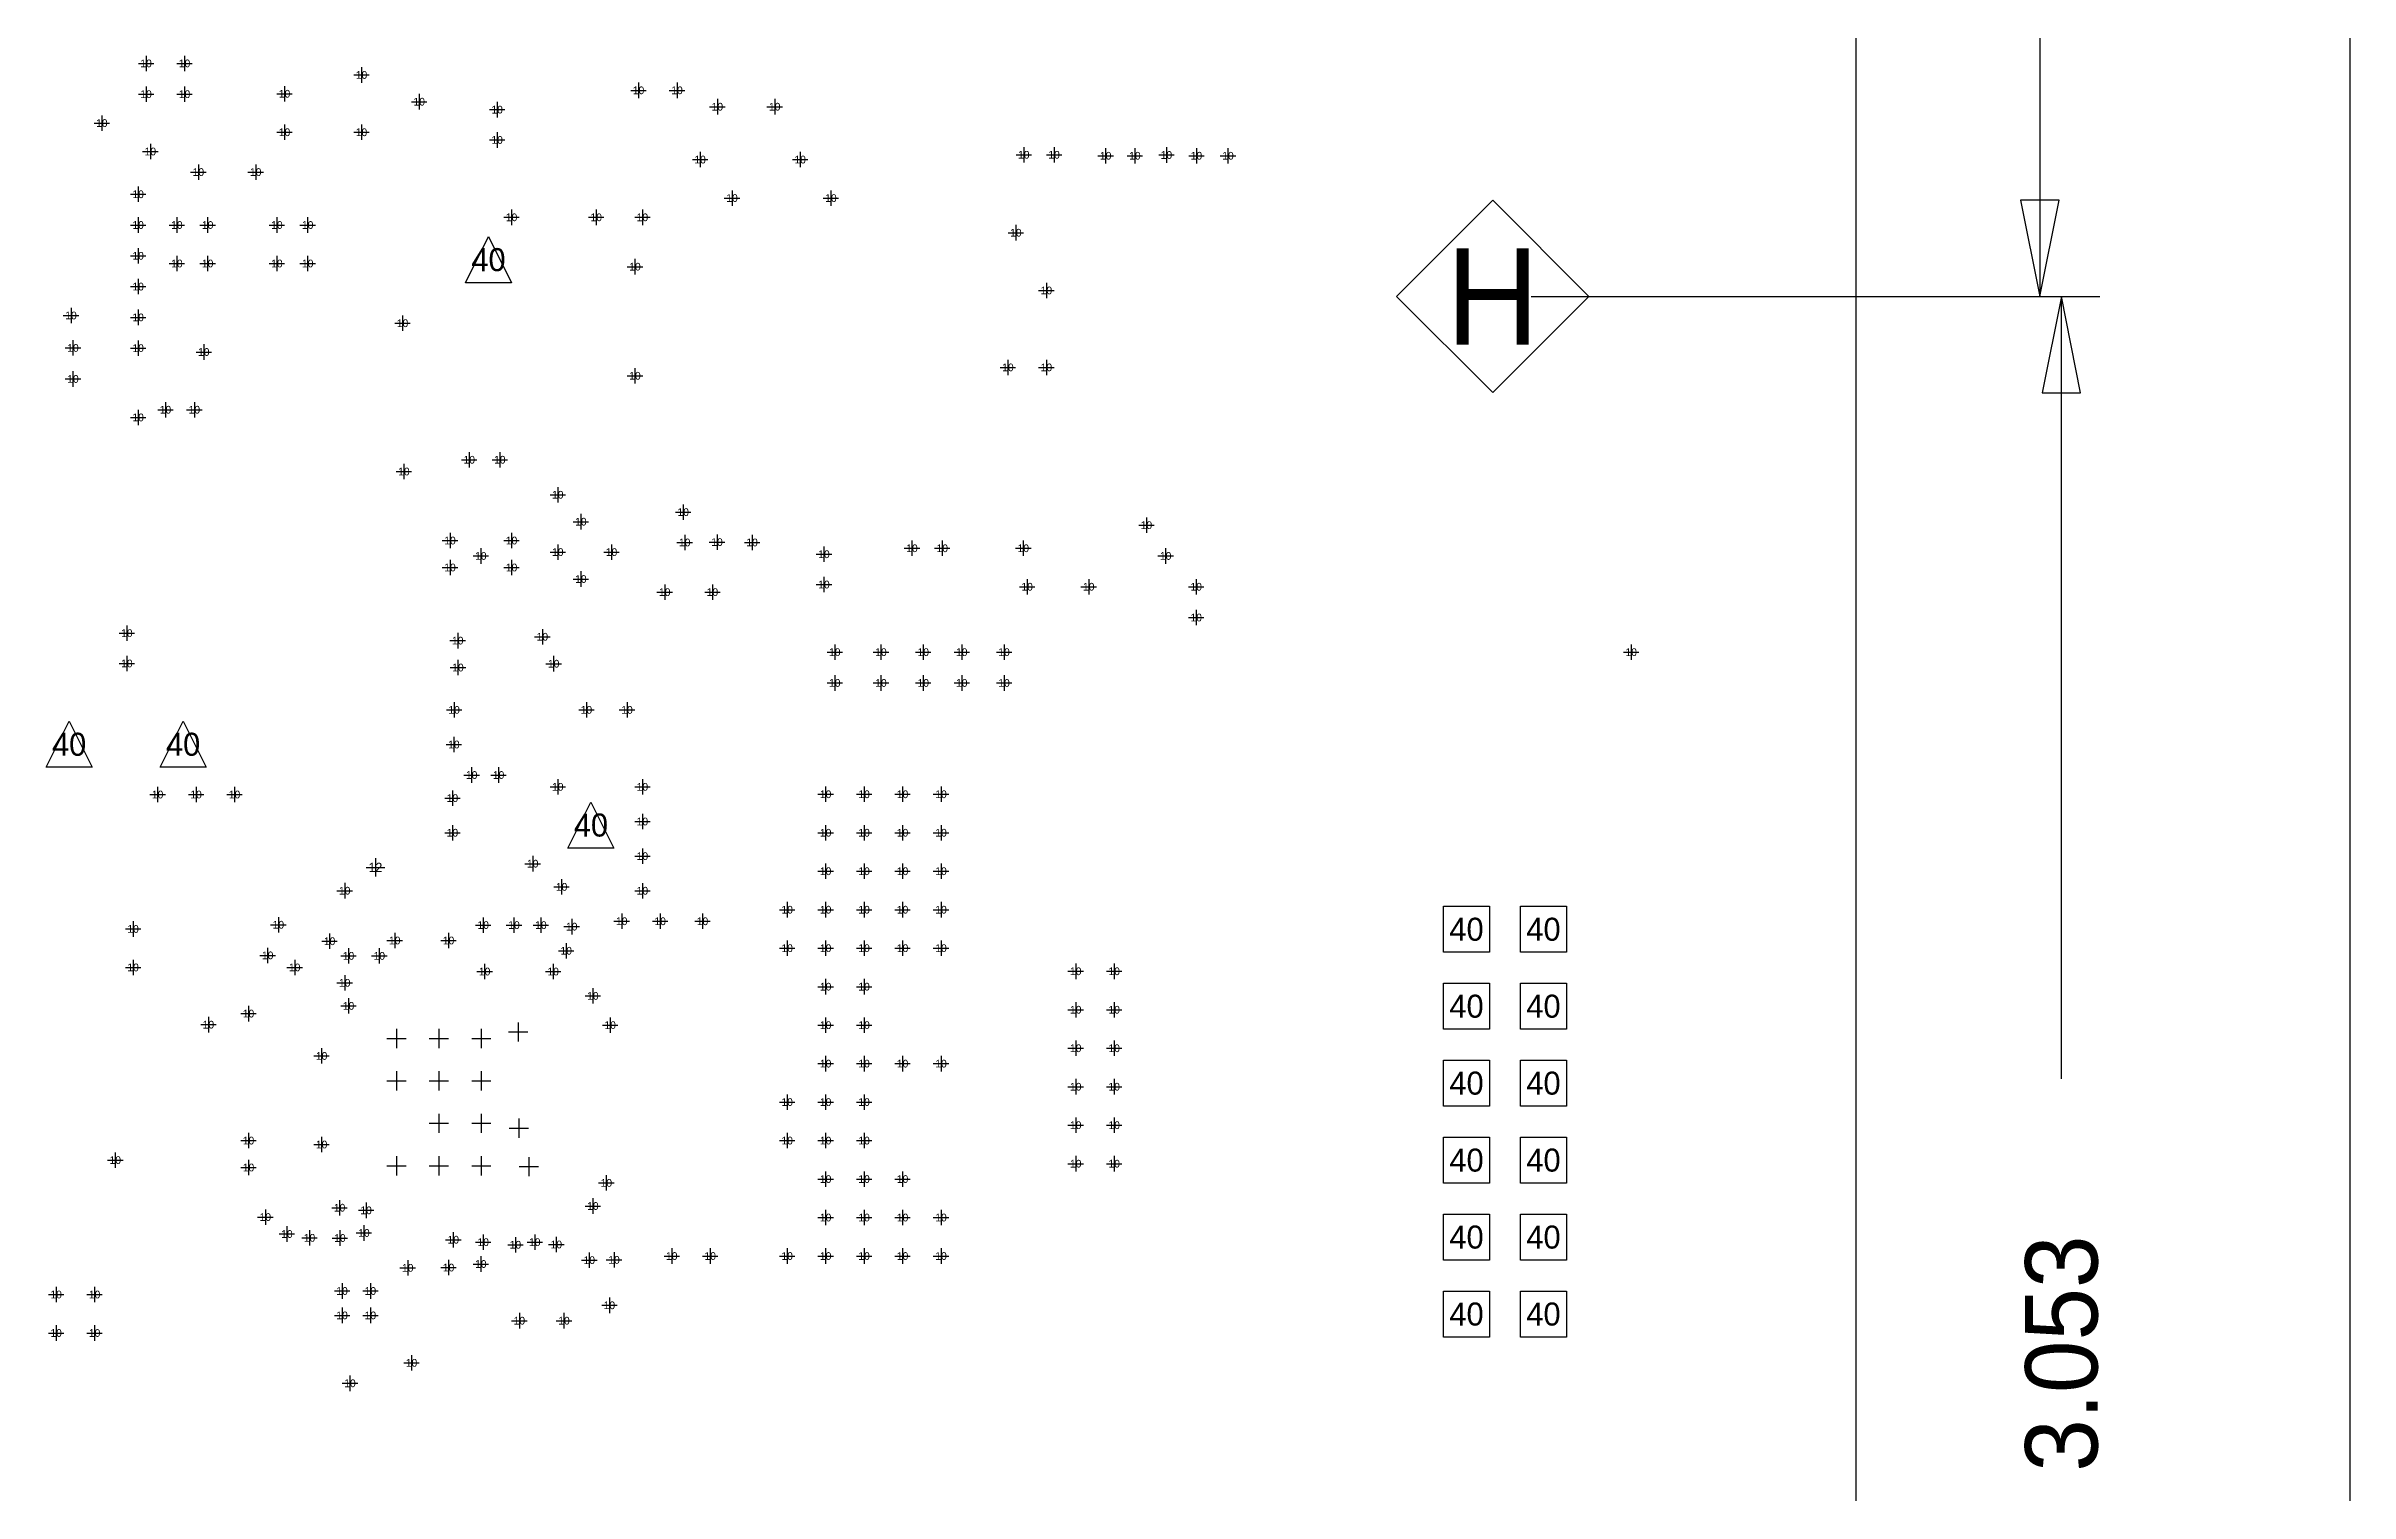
# Model space of a CAD drawing. Extents: x -13164 to 30582, y -10288 to 18382.
# Drawn here: x 5272 to 8266, y 1498 to 3378 of the extents above; entities that cross this region are included whole.
import ezdxf
from ezdxf.enums import TextEntityAlignment as Align

# ---------------------------------------------------------------- set-up
doc = ezdxf.new("R2010")
doc.units = 0
for name, color, linetype in [('BG_DIMENSION', 2, 'CONTINUOUS'), ('BG_OUTLINE', 7, 'CONTINUOUS'), ('MA_NCLEGEND-1-18', 7, 'CONTINUOUS')]:
    doc.layers.add(name, color=color, linetype=linetype)

# ---------------------------------------------------------------- blocks, each defined once
blk = doc.blocks.new('FIGURE_CROSS')
for points in [[(-0.5, 0), (0.5, 0)], [(0, 0.5), (0, -0.5)]]:
    blk.add_lwpolyline(points)
blk = doc.blocks.new('FIGURE_DIAMOND')
blk.add_lwpolyline([(-0.5, 0), (0, 0.5), (0.5, 0), (0, -0.5)], close=True)
blk = doc.blocks.new('FIGURE_SQUARE')
blk.add_lwpolyline([(-0.5, -0.5), (-0.5, 0.5), (0.5, 0.5), (0.5, -0.5)], close=True)
blk = doc.blocks.new('FIGURE_TRI')
blk.add_lwpolyline([(-0.5, -0.5), (0, 0.5), (0.5, -0.5)], close=True)

msp = doc.modelspace()

# ---------------------------------------------------------------- linework, layer by layer
at = {"layer": 'BG_DIMENSION'}
for points in [[(8265.571, 5625.226), (8265.571, -250)], [(7862.571, 4416.092), (7862.571, 3052.752)], [(7837.571, 3177.953), (7862.571, 3052.752), (7887.571, 3177.953), (7837.571, 3177.953)], [(7201.571, 3052.752), (7940.571, 3052.752)], [(7201.571, 3052.752), (7912.571, 3052.752)], [(7915.571, 2927.551), (7890.571, 3052.752), (7865.571, 2927.551), (7915.571, 2927.551)], [(7890.571, 2035.932), (7890.571, 3052.752)]]:
    msp.add_lwpolyline(points, dxfattribs=at)
at = {"layer": 'BG_OUTLINE'}
msp.add_lwpolyline([(-250, 11561.024), (-250, -250), (7624.012, -250), (7624.012, 11561.024)], close=True, dxfattribs=at)

# ---------------------------------------------------------------- block references
at = {"layer": 'MA_NCLEGEND-1-18'}
for name, p, xscale, yscale in [('FIGURE_CROSS', (5401.571, 3355.512), 20.079, 20.079), ('FIGURE_CROSS', (5451.571, 3355.512), 20.079, 20.079), ('FIGURE_CROSS', (5401.571, 3315.512), 20.079, 20.079), ('FIGURE_CROSS', (5451.571, 3315.512), 20.079, 20.079), ('FIGURE_CROSS', (5581.531, 3316.062), 20.079, 20.079), ('FIGURE_CROSS', (5681.571, 3340.512), 20.079, 20.079), ('FIGURE_CROSS', (6041.571, 3320.512), 20.079, 20.079), ('FIGURE_CROSS', (6091.571, 3320.512), 20.079, 20.079), ('FIGURE_CROSS', (5756.531, 3305.73), 20.079, 20.079), ('FIGURE_CROSS', (5857.791, 3295.431), 20.079, 20.079), ('FIGURE_CROSS', (6143.999, 3299.252), 20.079, 20.079), ('FIGURE_CROSS', (6218.503, 3299.252), 20.079, 20.079), ('FIGURE_CROSS', (5344.052, 3277.993), 20.079, 20.079), ('FIGURE_CROSS', (5581.531, 3266.062), 20.079, 20.079), ('FIGURE_CROSS', (5681.531, 3266.062), 20.079, 20.079), ('FIGURE_CROSS', (5857.791, 3256.053), 20.079, 20.079), ('FIGURE_CROSS', (5407.12, 3241.061), 20.079, 20.079), ('FIGURE_CROSS', (6121.571, 3230.512), 20.079, 20.079), ('FIGURE_CROSS', (6251.571, 3230.512), 20.079, 20.079), ('FIGURE_CROSS', (6542.202, 3236.772), 20.079, 20.079), ('FIGURE_CROSS', (6581.58, 3236.772), 20.079, 20.079), ('FIGURE_CROSS', (6648.571, 3235.512), 20.079, 20.079), ('FIGURE_CROSS', (6686.571, 3235.512), 20.079, 20.079), ('FIGURE_CROSS', (6727.571, 3236.512), 20.079, 20.079), ('FIGURE_CROSS', (6766.571, 3235.512), 20.079, 20.079), ('FIGURE_CROSS', (6807.571, 3235.512), 20.079, 20.079), ('FIGURE_CROSS', (5469.549, 3214.292), 20.079, 20.079), ('FIGURE_CROSS', (5544.053, 3214.292), 20.079, 20.079), ('FIGURE_CROSS', (5391.261, 3185.511), 20.079, 20.079), ('FIGURE_CROSS', (6163.067, 3180.512), 20.079, 20.079), ('FIGURE_CROSS', (6291.571, 3180.512), 20.079, 20.079), ('FIGURE_DIAMOND', (7151.571, 3052.752), 250, 250), ('FIGURE_CROSS', (5391.26, 3145.512), 20.079, 20.079), ('FIGURE_CROSS', (5441.571, 3145.512), 20.079, 20.079), ('FIGURE_CROSS', (5481.571, 3145.512), 20.079, 20.079), ('FIGURE_CROSS', (5571.571, 3145.512), 20.079, 20.079), ('FIGURE_CROSS', (5611.571, 3145.512), 20.079, 20.079), ('FIGURE_CROSS', (5876.571, 3155.512), 20.079, 20.079), ('FIGURE_CROSS', (5986.571, 3155.512), 20.079, 20.079), ('FIGURE_CROSS', (6046.571, 3155.512), 20.079, 20.079), ('FIGURE_CROSS', (6531.903, 3135.512), 20.079, 20.079), ('FIGURE_CROSS', (5391.26, 3105.513), 20.079, 20.079), ('FIGURE_TRI', (5846.571, 3100.512), 59.839, 59.839), ('FIGURE_CROSS', (5441.571, 3095.512), 20.079, 20.079), ('FIGURE_CROSS', (5481.571, 3095.512), 20.079, 20.079), ('FIGURE_CROSS', (5571.571, 3095.512), 20.079, 20.079), ('FIGURE_CROSS', (5611.571, 3095.512), 20.079, 20.079), ('FIGURE_CROSS', (6036.921, 3091.382), 20.079, 20.079), ('FIGURE_CROSS', (5391.26, 3065.511), 20.079, 20.079), ('FIGURE_CROSS', (6571.571, 3060.512), 20.079, 20.079), ('FIGURE_CROSS', (5304.051, 3027.992), 20.079, 20.079), ('FIGURE_CROSS', (5391.26, 3025.51), 20.079, 20.079), ('FIGURE_CROSS', (5734.882, 3017.914), 20.079, 20.079), ('FIGURE_CROSS', (5306.571, 2985.823), 20.079, 20.079), ('FIGURE_CROSS', (5391.26, 2985.514), 20.079, 20.079), ('FIGURE_CROSS', (5476.571, 2980.512), 20.079, 20.079), ('FIGURE_CROSS', (6521.571, 2960.512), 20.079, 20.079), ('FIGURE_CROSS', (6571.571, 2960.512), 20.079, 20.079), ('FIGURE_CROSS', (5306.571, 2945.512), 20.079, 20.079), ('FIGURE_CROSS', (6036.921, 2949.642), 20.079, 20.079), ('FIGURE_CROSS', (5391.26, 2895.512), 20.079, 20.079), ('FIGURE_CROSS', (5426.806, 2905.512), 20.079, 20.079), ('FIGURE_CROSS', (5464.336, 2905.512), 20.079, 20.079), ('FIGURE_CROSS', (5821.571, 2840.512), 20.079, 20.079), ('FIGURE_CROSS', (5861.26, 2840.512), 20.079, 20.079), ('FIGURE_CROSS', (5736.571, 2825.2), 20.079, 20.079), ('FIGURE_CROSS', (5936.571, 2795.016), 20.079, 20.079), ('FIGURE_CROSS', (5966.571, 2760.016), 20.079, 20.079), ('FIGURE_CROSS', (6099.621, 2772.462), 20.079, 20.079), ('FIGURE_CROSS', (6701.571, 2755.512), 20.079, 20.079), ('FIGURE_CROSS', (5796.571, 2735.512), 20.079, 20.079), ('FIGURE_CROSS', (5836.571, 2715.512), 20.079, 20.079), ('FIGURE_CROSS', (5876.571, 2735.512), 20.079, 20.079), ('FIGURE_CROSS', (5936.571, 2720.512), 20.079, 20.079), ('FIGURE_CROSS', (6006.454, 2720.512), 20.079, 20.079), ('FIGURE_CROSS', (6101.571, 2733.06), 20.079, 20.079), ('FIGURE_CROSS', (6143.571, 2733.512), 20.079, 20.079), ('FIGURE_CROSS', (6189.119, 2733.06), 20.079, 20.079), ('FIGURE_CROSS', (6282.515, 2717.762), 20.079, 20.079), ('FIGURE_CROSS', (6396.882, 2725.512), 20.079, 20.079), ('FIGURE_CROSS', (6436.26, 2725.512), 20.079, 20.079), ('FIGURE_CROSS', (6541.571, 2725.512), 20.079, 20.079), ('FIGURE_CROSS', (6726.571, 2715.512), 20.079, 20.079), ('FIGURE_CROSS', (5796.571, 2700.512), 20.079, 20.079), ('FIGURE_CROSS', (5876.571, 2700.512), 20.079, 20.079), ('FIGURE_CROSS', (5966.571, 2685.512), 20.079, 20.079), ('FIGURE_CROSS', (6075.571, 2668.512), 20.079, 20.079), ('FIGURE_CROSS', (6137.571, 2668.512), 20.079, 20.079), ('FIGURE_CROSS', (6282.515, 2678.384), 20.079, 20.079), ('FIGURE_CROSS', (6546.571, 2675.512), 20.079, 20.079), ('FIGURE_CROSS', (6626.571, 2675.512), 20.079, 20.079), ('FIGURE_CROSS', (6766.26, 2675.512), 20.079, 20.079), ('FIGURE_CROSS', (6766.26, 2635.512), 20.079, 20.079), ('FIGURE_CROSS', (5376.571, 2615.201), 20.079, 20.079), ('FIGURE_CROSS', (5806.571, 2605.512), 20.079, 20.079), ('FIGURE_CROSS', (5916.571, 2610.512), 20.079, 20.079), ('FIGURE_CROSS', (5376.571, 2575.823), 20.079, 20.079), ('FIGURE_CROSS', (5806.882, 2570.512), 20.079, 20.079), ('FIGURE_CROSS', (5931.26, 2575.512), 20.079, 20.079), ('FIGURE_CROSS', (6296.571, 2590.512), 20.079, 20.079), ('FIGURE_CROSS', (6356.571, 2590.512), 20.079, 20.079), ('FIGURE_CROSS', (6411.571, 2590.512), 20.079, 20.079), ('FIGURE_CROSS', (6461.571, 2590.512), 20.079, 20.079), ('FIGURE_CROSS', (6516.571, 2590.512), 20.079, 20.079), ('FIGURE_CROSS', (7331.571, 2590.512), 20.079, 20.079), ('FIGURE_CROSS', (6296.571, 2550.512), 20.079, 20.079), ('FIGURE_CROSS', (6356.571, 2550.512), 20.079, 20.079), ('FIGURE_CROSS', (6411.571, 2550.512), 20.079, 20.079), ('FIGURE_CROSS', (6461.571, 2550.512), 20.079, 20.079), ('FIGURE_CROSS', (6516.571, 2550.512), 20.079, 20.079), ('FIGURE_CROSS', (5801.882, 2515.512), 20.079, 20.079), ('FIGURE_CROSS', (5973.823, 2515.512), 20.079, 20.079), ('FIGURE_CROSS', (6026.571, 2515.512), 20.079, 20.079), ('FIGURE_TRI', (5301.571, 2470.872), 59.839, 59.839), ('FIGURE_TRI', (5449.691, 2470.872), 59.839, 59.839), ('FIGURE_CROSS', (5801.571, 2470.512), 20.079, 20.079), ('FIGURE_CROSS', (5824.691, 2430.872), 20.079, 20.079), ('FIGURE_CROSS', (5859.691, 2430.872), 20.079, 20.079), ('FIGURE_CROSS', (5936.571, 2415.512), 20.079, 20.079), ('FIGURE_CROSS', (6046.571, 2415.512), 20.079, 20.079), ('FIGURE_CROSS', (5416.571, 2405.512), 20.079, 20.079), ('FIGURE_CROSS', (5466.571, 2405.512), 20.079, 20.079), ('FIGURE_CROSS', (5516.571, 2405.512), 20.079, 20.079), ('FIGURE_CROSS', (5799.69, 2400.872), 20.079, 20.079), ('FIGURE_TRI', (5979.691, 2365.872), 59.839, 59.839), ('FIGURE_CROSS', (6284.691, 2405.872), 20.079, 20.079), ('FIGURE_CROSS', (6334.691, 2405.872), 20.079, 20.079), ('FIGURE_CROSS', (6384.691, 2405.872), 20.079, 20.079), ('FIGURE_CROSS', (6434.691, 2405.872), 20.079, 20.079), ('FIGURE_CROSS', (5799.69, 2355.872), 20.079, 20.079), ('FIGURE_CROSS', (6046.571, 2370.512), 20.079, 20.079), ('FIGURE_CROSS', (6284.691, 2355.872), 20.079, 20.079), ('FIGURE_CROSS', (6334.691, 2355.872), 20.079, 20.079), ('FIGURE_CROSS', (6384.691, 2355.872), 20.079, 20.079), ('FIGURE_CROSS', (6434.691, 2355.872), 20.079, 20.079), ('FIGURE_CROSS', (6046.571, 2325.512), 20.079, 20.079), ('FIGURE_CROSS', (5699.691, 2310.872), 24.02, 24.02), ('FIGURE_CROSS', (5904, 2315.689), 20.079, 20.079), ('FIGURE_CROSS', (6284.691, 2305.872), 20.079, 20.079), ('FIGURE_CROSS', (6334.691, 2305.872), 20.079, 20.079), ('FIGURE_CROSS', (6384.691, 2305.872), 20.079, 20.079), ('FIGURE_CROSS', (6434.691, 2305.872), 20.079, 20.079), ('FIGURE_CROSS', (5659.691, 2280.561), 20.079, 20.079), ('FIGURE_CROSS', (5941.571, 2285.512), 20.079, 20.079), ('FIGURE_CROSS', (6046.571, 2280.512), 20.079, 20.079), ('FIGURE_CROSS', (5573.5023, 2236.3205), 20.079, 20.079), ('FIGURE_CROSS', (5839.691, 2235.872), 20.079, 20.079), ('FIGURE_CROSS', (5879.691, 2235.872), 20.079, 20.079), ('FIGURE_CROSS', (5914.691, 2235.872), 20.079, 20.079), ('FIGURE_CROSS', (6019.691, 2240.872), 20.079, 20.079), ('FIGURE_CROSS', (6069.691, 2240.872), 20.079, 20.079), ('FIGURE_CROSS', (6124.691, 2240.872), 20.079, 20.079), ('FIGURE_CROSS', (6234.692, 2255.872), 20.079, 20.079), ('FIGURE_CROSS', (6284.691, 2255.872), 20.079, 20.079), ('FIGURE_CROSS', (6334.691, 2255.872), 20.079, 20.079), ('FIGURE_CROSS', (6384.691, 2255.872), 20.079, 20.079), ('FIGURE_CROSS', (6434.691, 2255.872), 20.079, 20.079), ('FIGURE_SQUARE', (7117.571, 2230.512), 59.839, 59.839), ('FIGURE_SQUARE', (7217.571, 2230.512), 59.839, 59.839), ('FIGURE_CROSS', (5384.692, 2230.872), 20.079, 20.079), ('FIGURE_CROSS', (5640.0825, 2214.9299), 20.079, 20.079), ('FIGURE_CROSS', (5724.691, 2215.872), 20.079, 20.079), ('FIGURE_CROSS', (5794.691, 2215.872), 20.079, 20.079), ('FIGURE_CROSS', (5954.691, 2233.872), 20.079, 20.079), ('FIGURE_CROSS', (6234.692, 2205.872), 20.079, 20.079), ('FIGURE_CROSS', (6284.691, 2205.872), 20.079, 20.079), ('FIGURE_CROSS', (6334.691, 2205.872), 20.079, 20.079), ('FIGURE_CROSS', (6384.691, 2205.872), 20.079, 20.079), ('FIGURE_CROSS', (6434.691, 2205.872), 20.079, 20.079), ('FIGURE_CROSS', (5384.692, 2180.872), 20.079, 20.079), ('FIGURE_CROSS', (5559.571, 2196.512), 20.079, 20.079), ('FIGURE_CROSS', (5594.691, 2180.872), 20.079, 20.079), ('FIGURE_CROSS', (5664.691, 2195.872), 20.079, 20.079), ('FIGURE_CROSS', (5704.691, 2195.872), 20.079, 20.079), ('FIGURE_CROSS', (5947.57, 2202.512), 20.079, 20.079), ('FIGURE_CROSS', (6609.691, 2175.872), 20.079, 20.079), ('FIGURE_CROSS', (6659.691, 2175.872), 20.079, 20.079), ('FIGURE_CROSS', (5659.691, 2160.872), 20.079, 20.079), ('FIGURE_CROSS', (5841.571, 2175.512), 20.079, 20.079), ('FIGURE_CROSS', (5930.57, 2175.512), 20.079, 20.079), ('FIGURE_CROSS', (6284.691, 2155.872), 20.079, 20.079), ('FIGURE_CROSS', (6334.691, 2155.872), 20.079, 20.079), ('FIGURE_SQUARE', (7117.571, 2130.512), 59.839, 59.839), ('FIGURE_SQUARE', (7217.571, 2130.512), 59.839, 59.839), ('FIGURE_CROSS', (5534.691, 2120.872), 20.079, 20.079), ('FIGURE_CROSS', (5664.691, 2130.872), 20.079, 20.079), ('FIGURE_CROSS', (5982.191, 2143.872), 20.079, 20.079), ('FIGURE_CROSS', (6609.691, 2125.872), 20.079, 20.079), ('FIGURE_CROSS', (6659.691, 2125.872), 20.079, 20.079), ('FIGURE_CROSS', (5482.571, 2106.512), 20.079, 20.079), ('FIGURE_CROSS', (5727.0155, 2088.5475), 25, 25), ('FIGURE_CROSS', (5782.1315, 2088.5475), 25, 25), ('FIGURE_CROSS', (5837.2495, 2088.5475), 25, 25), ('FIGURE_CROSS', (5885, 2097), 25, 25), ('FIGURE_CROSS', (6004.691, 2105.872), 20.079, 20.079), ('FIGURE_CROSS', (6284.691, 2105.872), 20.079, 20.079), ('FIGURE_CROSS', (6334.691, 2105.872), 20.079, 20.079), ('FIGURE_CROSS', (5629.691, 2065.872), 20.079, 20.079), ('FIGURE_CROSS', (6284.691, 2055.872), 20.079, 20.079), ('FIGURE_CROSS', (6334.691, 2055.872), 20.079, 20.079), ('FIGURE_CROSS', (6384.691, 2055.872), 20.079, 20.079), ('FIGURE_CROSS', (6434.691, 2055.872), 20.079, 20.079), ('FIGURE_CROSS', (6609.691, 2075.872), 20.079, 20.079), ('FIGURE_CROSS', (6659.691, 2075.872), 20.079, 20.079), ('FIGURE_CROSS', (5727.0155, 2033.4315), 25, 25), ('FIGURE_CROSS', (5782.1315, 2033.4315), 25, 25), ('FIGURE_CROSS', (5837.2495, 2033.4315), 25, 25), ('FIGURE_CROSS', (6609.691, 2025.872), 20.079, 20.079), ('FIGURE_CROSS', (6659.691, 2025.872), 20.079, 20.079), ('FIGURE_SQUARE', (7117.571, 2030.512), 59.839, 59.839), ('FIGURE_SQUARE', (7217.571, 2030.512), 59.839, 59.839), ('FIGURE_CROSS', (6234.692, 2005.872), 20.079, 20.079), ('FIGURE_CROSS', (6284.691, 2005.872), 20.079, 20.079), ('FIGURE_CROSS', (6334.691, 2005.872), 20.079, 20.079), ('FIGURE_CROSS', (5782.1315, 1978.3115), 25, 25), ('FIGURE_CROSS', (5837.2495, 1978.3115), 25, 25), ('FIGURE_CROSS', (5886, 1972), 25, 25), ('FIGURE_CROSS', (6609.691, 1975.872), 20.079, 20.079), ('FIGURE_CROSS', (6659.691, 1975.872), 20.079, 20.079), ('FIGURE_CROSS', (5534.691, 1955.872), 20.079, 20.079), ('FIGURE_CROSS', (5629.691, 1950.754), 20.079, 20.079), ('FIGURE_CROSS', (6234.692, 1955.872), 20.079, 20.079), ('FIGURE_CROSS', (6284.691, 1955.872), 20.079, 20.079), ('FIGURE_CROSS', (6334.691, 1955.872), 20.079, 20.079), ('FIGURE_SQUARE', (7117.571, 1930.512), 59.839, 59.839), ('FIGURE_SQUARE', (7217.571, 1930.512), 59.839, 59.839), ('FIGURE_CROSS', (5361.571, 1930.512), 20.079, 20.079), ('FIGURE_CROSS', (5534.691, 1920.872), 20.079, 20.079), ('FIGURE_CROSS', (5727.0155, 1923.1965), 25, 25), ('FIGURE_CROSS', (5782.1315, 1923.1965), 25, 25), ('FIGURE_CROSS', (5837.2495, 1923.1965), 25, 25), ('FIGURE_CROSS', (5899, 1922), 25, 25), ('FIGURE_CROSS', (6609.691, 1925.872), 20.079, 20.079), ('FIGURE_CROSS', (6659.691, 1925.872), 20.079, 20.079), ('FIGURE_CROSS', (5999.691, 1900.872), 20.079, 20.079), ('FIGURE_CROSS', (6284.691, 1905.872), 20.079, 20.079), ('FIGURE_CROSS', (6334.691, 1905.872), 20.079, 20.079), ('FIGURE_CROSS', (6384.691, 1905.872), 20.079, 20.079), ('FIGURE_CROSS', (5556.571, 1856.512), 20.079, 20.079), ('FIGURE_CROSS', (5653.0569, 1868.6439), 20.079, 20.079), ('FIGURE_CROSS', (5687.4819, 1865.261), 20.079, 20.079), ('FIGURE_CROSS', (5982.191, 1870.872), 20.079, 20.079), ('FIGURE_CROSS', (6284.691, 1855.872), 20.079, 20.079), ('FIGURE_CROSS', (6334.691, 1855.872), 20.079, 20.079), ('FIGURE_CROSS', (6384.692, 1855.872), 20.079, 20.079), ('FIGURE_CROSS', (6434.692, 1855.872), 20.079, 20.079), ('FIGURE_SQUARE', (7117.571, 1830.512), 59.839, 59.839), ('FIGURE_SQUARE', (7217.571, 1830.512), 59.839, 59.839), ('FIGURE_CROSS', (5584.571, 1834.512), 20.079, 20.079), ('FIGURE_CROSS', (5613.9892, 1829.4788), 20.079, 20.079), ('FIGURE_CROSS', (5653.4875, 1829.2783), 20.079, 20.079), ('FIGURE_CROSS', (5684.691, 1835.872), 20.079, 20.079), ('FIGURE_CROSS', (5800.811, 1827.058), 20.079, 20.079), ('FIGURE_CROSS', (5839.691, 1823.872), 20.079, 20.079), ('FIGURE_CROSS', (5881.571, 1820.512), 20.079, 20.079), ('FIGURE_CROSS', (5906.691, 1823.872), 20.079, 20.079), ('FIGURE_CROSS', (5934.691, 1820.872), 20.079, 20.079), ('FIGURE_CROSS', (5741.571, 1790.512), 20.079, 20.079), ('FIGURE_CROSS', (5794.691, 1790.872), 20.079, 20.079), ('FIGURE_CROSS', (5836.571, 1795.512), 20.079, 20.079), ('FIGURE_CROSS', (5977.571, 1800.512), 20.079, 20.079), ('FIGURE_CROSS', (6009.691, 1800.872), 20.079, 20.079), ('FIGURE_CROSS', (6084.691, 1805.872), 20.079, 20.079), ('FIGURE_CROSS', (6134.691, 1805.872), 20.079, 20.079), ('FIGURE_CROSS', (6234.691, 1805.872), 20.079, 20.079), ('FIGURE_CROSS', (6284.691, 1805.872), 20.079, 20.079), ('FIGURE_CROSS', (6334.691, 1805.872), 20.079, 20.079), ('FIGURE_CROSS', (6384.692, 1805.872), 20.079, 20.079), ('FIGURE_CROSS', (6434.692, 1805.872), 20.079, 20.079), ('FIGURE_CROSS', (5656.281, 1760.462), 20.079, 20.079), ('FIGURE_CROSS', (5693.101, 1760.462), 20.079, 20.079), ('FIGURE_CROSS', (5284.691, 1755.872), 20.079, 20.079), ('FIGURE_CROSS', (5334.691, 1755.872), 20.079, 20.079), ('FIGURE_CROSS', (5656.281, 1728.762), 20.079, 20.079), ('FIGURE_CROSS', (5693.101, 1728.762), 20.079, 20.079), ('FIGURE_CROSS', (6003.691, 1741.872), 20.079, 20.079), ('FIGURE_SQUARE', (7117.571, 1730.512), 59.839, 59.839), ('FIGURE_SQUARE', (7217.571, 1730.512), 59.839, 59.839), ('FIGURE_CROSS', (5284.691, 1705.872), 20.079, 20.079), ('FIGURE_CROSS', (5334.691, 1705.872), 20.079, 20.079), ('FIGURE_CROSS', (5886.691, 1721.872), 20.079, 20.079), ('FIGURE_CROSS', (5944.691, 1721.872), 20.079, 20.079), ('FIGURE_CROSS', (5746.571, 1667.122), 20.079, 20.079), ('FIGURE_CROSS', (5666.571, 1640.512), 20.079, 20.079)]:
    msp.add_blockref(name, p, dxfattribs=dict(at, xscale=xscale, yscale=yscale))

# ---------------------------------------------------------------- texts
at = {"layer": 'BG_DIMENSION', "width": 0.974939}
msp.add_text('3.053', height=94.091, rotation=90, dxfattribs=at).set_placement((7937.617, 1525.595))
at = {"layer": 'MA_NCLEGEND-1-18'}
for s, height, p in [('10', 10.0395, (5401.571, 3355.512)), ('10', 10.0395, (5451.571, 3355.512)), ('10', 10.0395, (5681.571, 3340.512)), ('10', 10.0395, (6041.571, 3320.512)), ('10', 10.0395, (6091.571, 3320.512)), ('10', 10.0395, (5401.571, 3315.512)), ('10', 10.0395, (5451.571, 3315.512)), ('10', 10.0395, (5581.531, 3316.062)), ('10', 10.0395, (5756.531, 3305.73)), ('10', 10.0395, (5857.791, 3295.431)), ('10', 10.0395, (6143.999, 3299.252)), ('10', 10.0395, (6218.503, 3299.252)), ('10', 10.0395, (5344.052, 3277.993)), ('10', 10.0395, (5581.531, 3266.062)), ('10', 10.0395, (5681.531, 3266.062)), ('10', 10.0395, (5407.12, 3241.061)), ('10', 10.0395, (5857.791, 3256.053)), ('10', 10.0395, (6121.571, 3230.512)), ('10', 10.0395, (6251.571, 3230.512)), ('10', 10.0395, (6542.202, 3236.772)), ('10', 10.0395, (6581.58, 3236.772)), ('10', 10.0395, (6648.571, 3235.512)), ('10', 10.0395, (6686.571, 3235.512)), ('10', 10.0395, (6727.571, 3236.512)), ('10', 10.0395, (6766.571, 3235.512)), ('10', 10.0395, (6807.571, 3235.512)), ('10', 10.0395, (5469.549, 3214.292)), ('10', 10.0395, (5544.053, 3214.292)), ('10', 10.0395, (5391.261, 3185.511)), ('10', 10.0395, (6163.067, 3180.512)), ('10', 10.0395, (6291.571, 3180.512)), ('10', 10.0395, (5391.26, 3145.512)), ('10', 10.0395, (5441.571, 3145.512)), ('10', 10.0395, (5481.571, 3145.512)), ('10', 10.0395, (5571.571, 3145.512)), ('10', 10.0395, (5611.571, 3145.512)), ('10', 10.0395, (5876.571, 3155.512)), ('10', 10.0395, (5986.571, 3155.512)), ('10', 10.0395, (6046.571, 3155.512)), ('40', 29.9195, (5846.571, 3100.512)), ('10', 10.0395, (6531.903, 3135.512)), ('H', 125, (7151.571, 3052.752)), ('10', 10.0395, (5391.26, 3105.513)), ('10', 10.0395, (5441.571, 3095.512)), ('10', 10.0395, (5481.571, 3095.512)), ('10', 10.0395, (5571.571, 3095.512)), ('10', 10.0395, (5611.571, 3095.512)), ('10', 10.0395, (6036.921, 3091.382)), ('10', 10.0395, (5391.26, 3065.511)), ('10', 10.0395, (6571.571, 3060.512)), ('10', 10.0395, (5304.051, 3027.992)), ('10', 10.0395, (5391.26, 3025.51)), ('10', 10.0395, (5734.882, 3017.914)), ('10', 10.0395, (5306.571, 2985.823)), ('10', 10.0395, (5391.26, 2985.514)), ('10', 10.0395, (5476.571, 2980.512)), ('10', 10.0395, (6521.571, 2960.512)), ('10', 10.0395, (6571.571, 2960.512)), ('10', 10.0395, (5306.571, 2945.512)), ('10', 10.0395, (6036.921, 2949.642)), ('10', 10.0395, (5426.806, 2905.512)), ('10', 10.0395, (5464.336, 2905.512)), ('10', 10.0395, (5391.26, 2895.512)), ('10', 10.0395, (5821.571, 2840.512)), ('10', 10.0395, (5861.26, 2840.512)), ('10', 10.0395, (5736.571, 2825.2)), ('10', 10.0395, (5936.571, 2795.016)), ('10', 10.0395, (5966.571, 2760.016)), ('10', 10.0395, (6099.621, 2772.462)), ('10', 10.0395, (6701.571, 2755.512)), ('10', 10.0395, (5796.571, 2735.512)), ('10', 10.0395, (5876.571, 2735.512)), ('10', 10.0395, (5936.571, 2720.512)), ('10', 10.0395, (6006.454, 2720.512)), ('10', 10.0395, (6101.571, 2733.06)), ('10', 10.0395, (6143.571, 2733.512)), ('10', 10.0395, (6189.119, 2733.06)), ('10', 10.0395, (6396.882, 2725.512)), ('10', 10.0395, (6436.26, 2725.512)), ('10', 10.0395, (6541.571, 2725.512)), ('10', 10.0395, (5796.571, 2700.512)), ('10', 10.0395, (5836.571, 2715.512)), ('10', 10.0395, (5876.571, 2700.512)), ('10', 10.0395, (6282.515, 2717.762)), ('10', 10.0395, (6726.571, 2715.512)), ('10', 10.0395, (5966.571, 2685.512)), ('10', 10.0395, (6075.571, 2668.512)), ('10', 10.0395, (6137.571, 2668.512)), ('10', 10.0395, (6282.515, 2678.384)), ('10', 10.0395, (6546.571, 2675.512)), ('10', 10.0395, (6626.571, 2675.512)), ('10', 10.0395, (6766.26, 2675.512)), ('10', 10.0395, (6766.26, 2635.512)), ('10', 10.0395, (5376.571, 2615.201)), ('10', 10.0395, (5806.571, 2605.512)), ('10', 10.0395, (5916.571, 2610.512)), ('10', 10.0395, (5376.571, 2575.823)), ('10', 10.0395, (5806.882, 2570.512)), ('10', 10.0395, (5931.26, 2575.512)), ('10', 10.0395, (6296.571, 2590.512)), ('10', 10.0395, (6356.571, 2590.512)), ('10', 10.0395, (6411.571, 2590.512)), ('10', 10.0395, (6461.571, 2590.512)), ('10', 10.0395, (6516.571, 2590.512)), ('10', 10.0395, (7331.571, 2590.512)), ('10', 10.0395, (6296.571, 2550.512)), ('10', 10.0395, (6356.571, 2550.512)), ('10', 10.0395, (6411.571, 2550.512)), ('10', 10.0395, (6461.571, 2550.512)), ('10', 10.0395, (6516.571, 2550.512)), ('10', 10.0395, (5801.882, 2515.512)), ('10', 10.0395, (5973.823, 2515.512)), ('10', 10.0395, (6026.571, 2515.512)), ('40', 29.9195, (5301.571, 2470.872)), ('40', 29.9195, (5449.691, 2470.872)), ('10', 10.0395, (5801.571, 2470.512)), ('10', 10.0395, (5824.691, 2430.872)), ('10', 10.0395, (5859.691, 2430.872)), ('10', 10.0395, (5416.571, 2405.512)), ('10', 10.0395, (5466.571, 2405.512)), ('10', 10.0395, (5516.571, 2405.512)), ('10', 10.0395, (5799.69, 2400.872)), ('10', 10.0395, (5936.571, 2415.512)), ('10', 10.0395, (6046.571, 2415.512)), ('10', 10.0395, (6284.691, 2405.872)), ('10', 10.0395, (6334.691, 2405.872)), ('10', 10.0395, (6384.691, 2405.872)), ('10', 10.0395, (6434.691, 2405.872)), ('40', 29.9195, (5979.691, 2365.872)), ('10', 10.0395, (6046.571, 2370.512)), ('10', 10.0395, (5799.69, 2355.872)), ('10', 10.0395, (6284.691, 2355.872)), ('10', 10.0395, (6334.691, 2355.872)), ('10', 10.0395, (6384.691, 2355.872)), ('10', 10.0395, (6434.691, 2355.872)), ('12', 12.01, (5699.691, 2310.872)), ('10', 10.0395, (5904, 2315.689)), ('10', 10.0395, (6046.571, 2325.512)), ('10', 10.0395, (6284.691, 2305.872)), ('10', 10.0395, (6334.691, 2305.872)), ('10', 10.0395, (6384.691, 2305.872)), ('10', 10.0395, (6434.691, 2305.872)), ('10', 10.0395, (5659.691, 2280.561)), ('10', 10.0395, (5941.571, 2285.512)), ('10', 10.0395, (6046.571, 2280.512)), ('10', 10.0395, (6019.691, 2240.872)), ('10', 10.0395, (6069.691, 2240.872)), ('10', 10.0395, (6124.691, 2240.872)), ('10', 10.0395, (6234.692, 2255.872)), ('10', 10.0395, (6284.691, 2255.872)), ('10', 10.0395, (6334.691, 2255.872)), ('10', 10.0395, (6384.691, 2255.872)), ('10', 10.0395, (6434.691, 2255.872)), ('40', 29.9195, (7117.571, 2230.512)), ('40', 29.9195, (7217.571, 2230.512)), ('10', 10.0395, (5384.692, 2230.872)), ('10', 10.0395, (5573.5023, 2236.3205)), ('10', 10.0395, (5640.0825, 2214.9299)), ('10', 10.0395, (5724.691, 2215.872)), ('10', 10.0395, (5794.691, 2215.872)), ('10', 10.0395, (5839.691, 2235.872)), ('10', 10.0395, (5879.691, 2235.872)), ('10', 10.0395, (5914.691, 2235.872)), ('10', 10.0395, (5954.691, 2233.872)), ('10', 10.0395, (5384.692, 2180.872)), ('10', 10.0395, (5559.571, 2196.512)), ('10', 10.0395, (5594.691, 2180.872)), ('10', 10.0395, (5664.691, 2195.872)), ('10', 10.0395, (5704.691, 2195.872)), ('10', 10.0395, (5947.57, 2202.512)), ('10', 10.0395, (6234.692, 2205.872)), ('10', 10.0395, (6284.691, 2205.872)), ('10', 10.0395, (6334.691, 2205.872)), ('10', 10.0395, (6384.691, 2205.872)), ('10', 10.0395, (6434.691, 2205.872)), ('10', 10.0395, (5659.691, 2160.872)), ('10', 10.0395, (5841.571, 2175.512)), ('10', 10.0395, (5930.57, 2175.512)), ('10', 10.0395, (6284.691, 2155.872)), ('10', 10.0395, (6334.691, 2155.872)), ('10', 10.0395, (6609.691, 2175.872)), ('10', 10.0395, (6659.691, 2175.872)), ('10', 10.0395, (5534.691, 2120.872)), ('10', 10.0395, (5664.691, 2130.872)), ('10', 10.0395, (5982.191, 2143.872)), ('10', 10.0395, (6609.691, 2125.872)), ('10', 10.0395, (6659.691, 2125.872)), ('40', 29.9195, (7117.571, 2130.512)), ('40', 29.9195, (7217.571, 2130.512)), ('10', 10.0395, (5482.571, 2106.512)), ('10', 10.0395, (6004.691, 2105.872)), ('10', 10.0395, (6284.691, 2105.872)), ('10', 10.0395, (6334.691, 2105.872)), ('10', 10.0395, (5629.691, 2065.872)), ('10', 10.0395, (6609.691, 2075.872)), ('10', 10.0395, (6659.691, 2075.872)), ('10', 10.0395, (6284.691, 2055.872)), ('10', 10.0395, (6334.691, 2055.872)), ('10', 10.0395, (6384.691, 2055.872)), ('10', 10.0395, (6434.691, 2055.872)), ('40', 29.9195, (7117.571, 2030.512)), ('40', 29.9195, (7217.571, 2030.512)), ('10', 10.0395, (6234.692, 2005.872)), ('10', 10.0395, (6284.691, 2005.872)), ('10', 10.0395, (6334.691, 2005.872)), ('10', 10.0395, (6609.691, 2025.872)), ('10', 10.0395, (6659.691, 2025.872)), ('10', 10.0395, (6609.691, 1975.872)), ('10', 10.0395, (6659.691, 1975.872)), ('10', 10.0395, (5534.691, 1955.872)), ('10', 10.0395, (5629.691, 1950.754)), ('10', 10.0395, (6234.692, 1955.872)), ('10', 10.0395, (6284.691, 1955.872)), ('10', 10.0395, (6334.691, 1955.872)), ('10', 10.0395, (5361.571, 1930.512)), ('10', 10.0395, (5534.691, 1920.872)), ('10', 10.0395, (6609.691, 1925.872)), ('10', 10.0395, (6659.691, 1925.872)), ('40', 29.9195, (7117.571, 1930.512)), ('40', 29.9195, (7217.571, 1930.512)), ('10', 10.0395, (5999.691, 1900.872)), ('10', 10.0395, (6284.691, 1905.872)), ('10', 10.0395, (6334.691, 1905.872)), ('10', 10.0395, (6384.691, 1905.872)), ('10', 10.0395, (5556.571, 1856.512)), ('10', 10.0395, (5653.0569, 1868.6439)), ('10', 10.0395, (5687.4819, 1865.261)), ('10', 10.0395, (5982.191, 1870.872)), ('10', 10.0395, (6284.691, 1855.872)), ('10', 10.0395, (6334.691, 1855.872)), ('10', 10.0395, (6384.692, 1855.872)), ('10', 10.0395, (6434.692, 1855.872)), ('10', 10.0395, (5584.571, 1834.512)), ('10', 10.0395, (5613.9892, 1829.4788)), ('10', 10.0395, (5653.4875, 1829.2783)), ('10', 10.0395, (5684.691, 1835.872)), ('10', 10.0395, (5800.811, 1827.058)), ('10', 10.0395, (5839.691, 1823.872)), ('10', 10.0395, (5906.691, 1823.872)), ('40', 29.9195, (7117.571, 1830.512)), ('40', 29.9195, (7217.571, 1830.512)), ('10', 10.0395, (5836.571, 1795.512)), ('10', 10.0395, (5881.571, 1820.512)), ('10', 10.0395, (5934.691, 1820.872)), ('10', 10.0395, (5977.571, 1800.512)), ('10', 10.0395, (6009.691, 1800.872)), ('10', 10.0395, (6084.691, 1805.872)), ('10', 10.0395, (6134.691, 1805.872)), ('10', 10.0395, (6234.691, 1805.872)), ('10', 10.0395, (6284.691, 1805.872)), ('10', 10.0395, (6334.691, 1805.872)), ('10', 10.0395, (6384.692, 1805.872)), ('10', 10.0395, (6434.692, 1805.872)), ('10', 10.0395, (5741.571, 1790.512)), ('10', 10.0395, (5794.691, 1790.872)), ('10', 10.0395, (5284.691, 1755.872)), ('10', 10.0395, (5334.691, 1755.872)), ('10', 10.0395, (5656.281, 1760.462)), ('10', 10.0395, (5693.101, 1760.462)), ('10', 10.0395, (6003.691, 1741.872)), ('40', 29.9195, (7117.571, 1730.512)), ('40', 29.9195, (7217.571, 1730.512)), ('10', 10.0395, (5284.691, 1705.872)), ('10', 10.0395, (5334.691, 1705.872)), ('10', 10.0395, (5656.281, 1728.762)), ('10', 10.0395, (5693.101, 1728.762)), ('10', 10.0395, (5886.691, 1721.872)), ('10', 10.0395, (5944.691, 1721.872)), ('10', 10.0395, (5746.571, 1667.122)), ('10', 10.0395, (5666.571, 1640.512))]:
    msp.add_text(s, height=height, dxfattribs=at).set_placement(p, align=Align.MIDDLE_CENTER)

doc.saveas('drawing.dxf')
